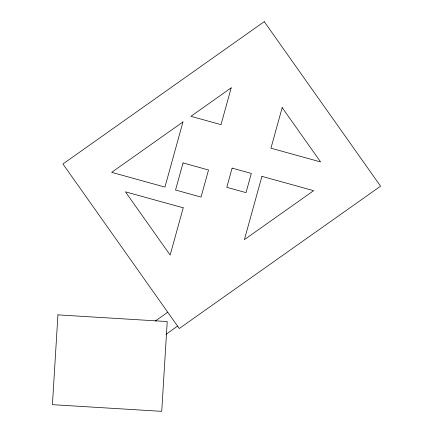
<?xml version="1.0" encoding="UTF-8"?>
<svg xmlns="http://www.w3.org/2000/svg" width="433" height="433" viewBox="0 0 433 433"><rect width="100%" height="100%" fill="white"/><g stroke="black" fill="none" stroke-linecap="round" stroke-linejoin="round"><path stroke-width="0.65" d="M155.214 321.097L167.75 312.236M166.007 334.303L177.568 326.125M57.925 314.867L52.431 404.666L161.736 411.35L167.23 321.551L57.925 314.867M182.964 121.938L164.946 187.088L111.665 172.35L182.964 121.938M183.029 162.943L175.544 190.017L201.036 197.069L208.527 169.996L183.029 162.943M183.219 207.813L170.147 255.059L125.44 191.83L183.219 207.813M231.195 87.834L221.014 124.644L190.91 116.32L231.195 87.834M232.115 168.112L226.8 187.321L246.014 192.636L251.324 173.427L232.115 168.112M261.911 176.355L244.412 239.628L313.654 190.666L261.911 176.355M282.181 107.601L270.95 148.2L320.599 161.931L282.181 107.601M264.233 21.65L62.931 163.983L179.262 328.517L380.569 186.179L264.233 21.65"/></g></svg>
